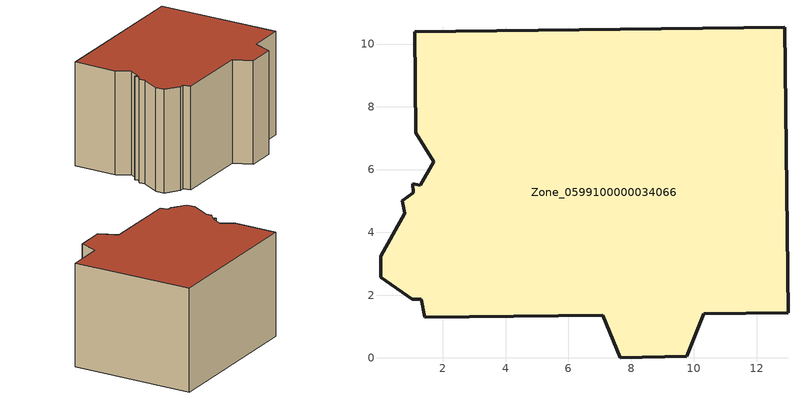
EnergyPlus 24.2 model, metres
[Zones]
Zone_0599100000034066
 floor ground (C_G): 1.14,7.18 1.11,10.4 12.89,10.54 13,1.43 10.31,1.4 9.77,0.05 7.65,0 7.09,1.36 1.43,1.29 1.32,1.87 1.02,1.87 0.02,2.57 0.01,3.23 0.78,4.6 0.7,5 1.05,5.26 1.04,5.55 1.28,5.5 1.71,6.25 z0
 wall outside (C_F): 0.78,4.6 0.01,3.23 0.02,2.57 1.02,1.87 1.32,1.87 1.43,1.29 7.09,1.36 7.65,0 9.77,0.05 10.31,1.4 13,1.43 12.89,10.54 1.11,10.4 1.14,7.18 1.71,6.25 1.28,5.5 1.04,5.55 1.05,5.26 0.7,5 0.78,4.6 z0:7.71
 roof outside (C_R): 0.7,5 0.78,4.6 0.01,3.23 0.02,2.57 1.02,1.87 1.32,1.87 1.43,1.29 7.09,1.36 7.65,0 9.77,0.05 10.31,1.4 13,1.43 12.89,10.54 1.11,10.4 1.14,7.18 1.71,6.25 1.28,5.5 1.04,5.55 1.05,5.26 z7.71
[BUILDING]
Pand.0599100000034066: North Axis=0; Terrain=City; Loads Convergence Tolerance Value=0.04; Temperature Convergence Tolerance Value=0.4; Solar Distribution=FullExterior; Maximum Number of Warmup Days=25; Minimum Number of Warmup Days=1
[Site:Location]
Rotterdam.The.Hague.AP_ZH_NLD Design_Conditions: Latitude=51.96; Longitude=4.45; Time Zone=1; Elevation=-4.5
[SITE:GROUNDTEMPERATURE:BUILDINGSURFACE]
18, 18, 18, 18, 18, 18, 18, 18, 18, 18, 18, 18
[MATERIAL] Thermal Absorptance=0.9; Solar Absorptance=0.7; Visible Absorptance=0.7
Name | Roughness | Thickness | Conductivity | Density | Specific Heat
G.D.1965 | MediumSmooth | 0.15 | 1 | 540 | 1210
F.D.1965 | Rough | 0.3 | 0.857143 | 1920 | 840
R.D.1965 | MediumRough | 0.2 | 0.08 | 1500 | 1000
[CONSTRUCTION]
C_G: G.D.1965
C_F: F.D.1965
C_R: R.D.1965
[ZONE]
Zone_0599100000034066: Type=1; Multiplier=1; Ceiling Height=Autocalculate; Volume=Autocalculate; Floor Area=autocalculate; Part of Total Floor Area=Yes
[ZONEINFILTRATION:DESIGNFLOWRATE]
Infil_Zone_0599100000034066: Zone or ZoneList or Space or SpaceList=Zone_0599100000034066; Schedule=AlwaysOn; Design Flow Rate Calculation Method=Flow/Area; Flow Rate per Floor Area=0.0042; Constant Term Coefficient=1; Temperature Term Coefficient=0; Velocity Term Coefficient=0; Velocity Squared Term Coefficient=0
[HVACTEMPLATE:ZONE:IDEALLOADSAIRSYSTEM]
Zone_0599100000034066: Maximum Heating Supply Air Temperature=50; Minimum Cooling Supply Air Temperature=13; Maximum Heating Supply Air Humidity Ratio=0.0156; Minimum Cooling Supply Air Humidity Ratio=0.0077; Heating Limit=NoLimit; Cooling Limit=NoLimit; Dehumidification Control Type=ConstantSensibleHeatRatio; Cooling Sensible Heat Ratio=0.7; Dehumidification Setpoint=60; Humidification Control Type=None; Humidification Setpoint=30; Outdoor Air Method=None; Outdoor Air Flow Rate per Person=0.00944; Outdoor Air Flow Rate per Zone Floor Area=0; Outdoor Air Flow Rate per Zone=0; Demand Controlled Ventilation Type=None; Outdoor Air Economizer Type=NoEconomizer; Heat Recovery Type=None; Sensible Heat Recovery Effectiveness=0.7; Latent Heat Recovery Effectiveness=0.65
[ZONECONTROL:THERMOSTAT]
ThermostatControl_Zone_0599100000034066: Zone or ZoneList=Zone_0599100000034066; Control Type Schedule=DualSetpointControlType; Control 1=Thermostat_Zone_0599100000034066; Temperature Difference Between Cutout And Setpoint=0
[THERMOSTATSETPOINT:DUALSETPOINT]
Thermostat_Zone_0599100000034066: Heating Setpoint Temperature Schedule=HeatingSetpoint_Zone_0599100000034066; Cooling Setpoint Temperature Schedule=CoolingSetpoint_Zone_0599100000034066
[SCHEDULE:COMPACT]
HeatingSetpoint_Zone_0599100000034066: Through: 12/31, For: AllDays, Until: 24:00, 21
CoolingSetpoint_Zone_0599100000034066: Through: 12/31, For: AllDays, Until: 24:00, 24
DualSetpointControlType: Through: 12/31, For: AllDays, Until: 24:00, 4
AlwaysOn: Through: 12/31, For: AllDays, Until: 24:00, 1
